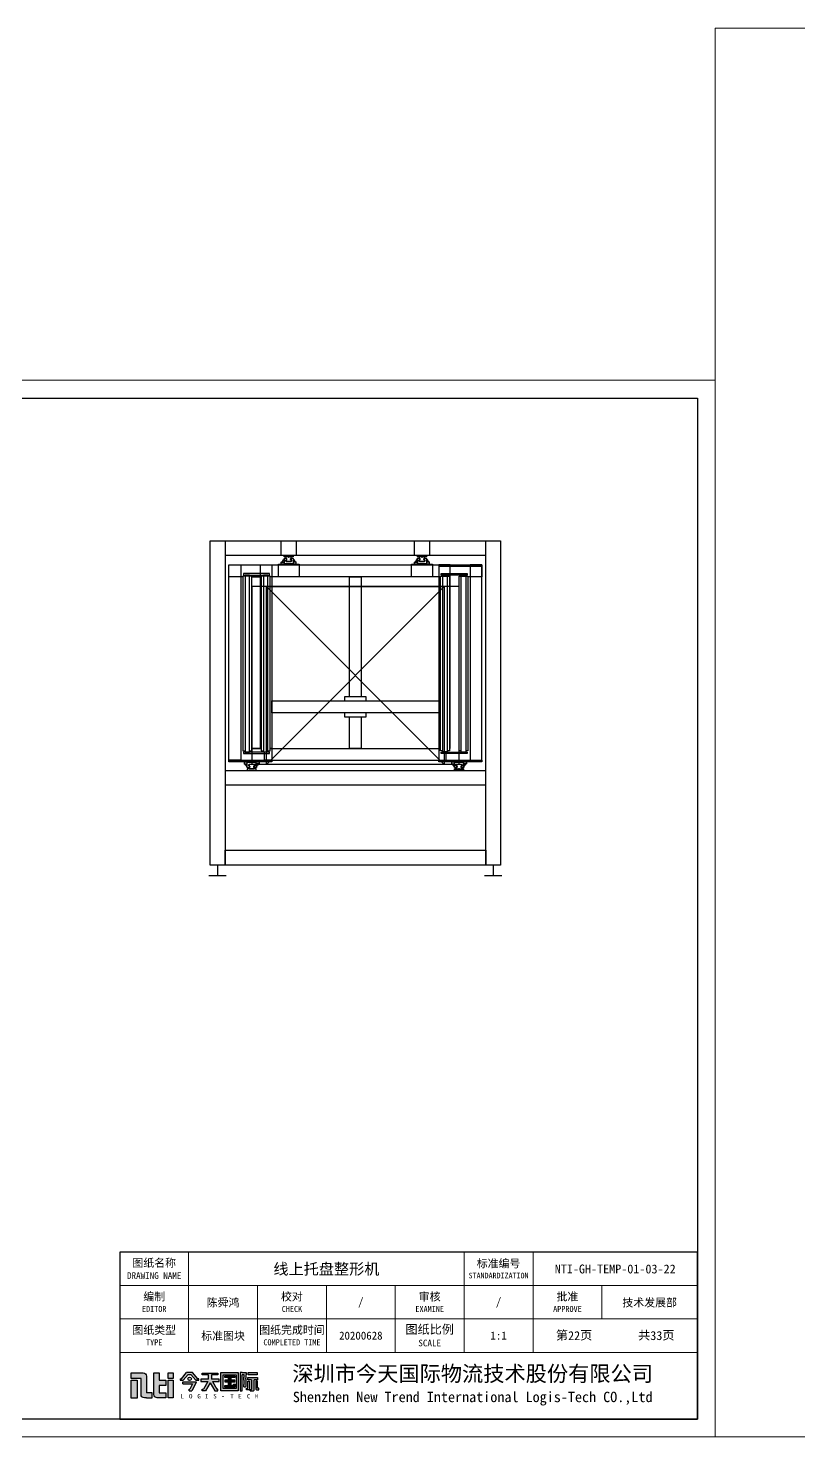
# Model space of a CAD drawing. Header units: millimetres. Extents: x 13310 to 204601, y -25828 to 2684.
# Drawn here: x 119323 to 124526, y -16324 to -6820 of the extents above; entities that cross this region are included whole.
import ezdxf
from ezdxf.enums import TextEntityAlignment as Align

# ---------------------------------------------------------------- set-up
doc = ezdxf.new("R2010")
doc.units = ezdxf.units.MM
doc.layers.add('NTI-粗实线', color=7, linetype='Continuous')
doc.layers.add('NTI-编号层', color=6, linetype='Continuous')
doc.layers.add('NTI-细实线', color=7, linetype='Continuous', lineweight=9)
doc.layers.add('NTI-输送设备', color=7, linetype='Continuous', plot=False)
doc.styles.add('标题栏', font='')
doc.styles.get('标题栏').set_extended_font_data('SimSun')

# ---------------------------------------------------------------- blocks, each defined once
blk = doc.blocks.new('图块标准图框标题栏')
h = blk.add_hatch(color=1)
h.dxf.hatch_style = 1
h.paths.add_polyline_path([(-126.08, 8.76), (-127.42, 8.76), (-127.42, 4.73), (-126.08, 4.73)])
h.paths.add_polyline_path([(-124, 9.62, 0.414214), (-124.75, 10.37), (-125.22, 10.37), (-127.41, 10.37), (-127.41, 9.11), (-125.22, 9.11), (-125.22, 5.54, 0.414214), (-124.47, 4.79), (-124, 4.79), (-122.69, 4.79), (-122.69, 5.9), (-124, 5.9)])
h.paths.add_polyline_path([(-121.17, 8.75), (-121.17, 10.37), (-122.3, 10.37), (-122.3, 5.5, 0.414214), (-121.55, 4.75), (-121.17, 4.75), (-119.6, 4.75), (-119.6, 5.89), (-121.17, 5.89), (-121.17, 7.51), (-119.6, 7.51), (-119.6, 8.75)])
h.paths.add_polyline_path([(-117.97, 8.75), (-119.09, 8.75), (-119.09, 4.75), (-117.97, 4.75)])
h.paths.add_polyline_path([(-117.97, 10.37), (-119.09, 10.37), (-119.09, 9.13), (-117.97, 9.13)])
h = blk.add_hatch(color=256)
h.dxf.hatch_style = 1
h.paths.add_polyline_path([(-113.64, 10.45), (-114.96, 10.45), (-116.14, 9.05), (-116.4, 9.05), (-116.4, 8.75), (-115.7, 8.75), (-114.6, 10.05), (-114, 10.05), (-112.9, 8.75), (-112.2, 8.75), (-112.2, 9.05), (-112.45, 9.05)])
h.paths.add_polyline_path([(-113.88, 9.05, 1), (-114.66, 9.05, 1)])
h.paths.add_polyline_path([(-112.8, 8.25), (-112.8, 8.35), (-115.8, 8.35), (-115.8, 7.95), (-113.6, 7.95), (-114.2, 6.75), (-114.4, 6.75), (-114.4, 6.35), (-113.75, 6.35)])
h.paths.add_polyline_path([(-107.63, 8.95), (-109.33, 8.95), (-109.33, 9.95), (-107.93, 9.95), (-107.93, 10.35), (-111.43, 10.35), (-111.43, 9.95), (-110.03, 9.95), (-110.03, 8.95), (-111.73, 8.95), (-111.73, 8.45), (-110.19, 8.45), (-111.19, 6.75), (-111.43, 6.75), (-111.43, 6.35), (-110.73, 6.35), (-109.68, 8.14), (-108.63, 6.35), (-107.93, 6.35), (-107.93, 6.75), (-108.16, 6.75), (-109.16, 8.45), (-107.63, 8.45)])
h.paths.add_polyline_path([(-103.33, 10.45), (-107.23, 10.45), (-107.23, 6.35), (-103.33, 6.35)])
h.paths.add_polyline_path([(-106.73, 9.95), (-103.83, 9.95), (-103.83, 6.85), (-106.73, 6.85)], flags=16)
h.paths.add_polyline_path([(-106.33, 8.75), (-105.53, 8.75), (-105.53, 9.35), (-106.33, 9.35), (-106.33, 9.65), (-104.13, 9.65), (-104.13, 9.35), (-105.03, 9.35), (-105.03, 8.75), (-104.13, 8.75), (-104.13, 8.35), (-105.03, 8.35), (-105.03, 7.55), (-104.43, 7.55), (-104.43, 7.85), (-104.13, 7.85), (-104.13, 7.55), (-104.13, 7.15), (-106.33, 7.15), (-106.33, 7.55), (-105.53, 7.55), (-105.53, 8.35), (-106.33, 8.35)], flags=0)
h.paths.add_polyline_path([(-101.57, 8.95), (-101.67, 9.05), (-101.67, 9.15), (-101.57, 9.25), (-101.57, 9.95), (-101.57, 10.45), (-102.47, 10.45), (-102.87, 10.45), (-102.87, 6.35), (-102.47, 6.35), (-102.47, 9.95), (-101.97, 9.95), (-101.97, 9.45), (-102.07, 9.45), (-102.07, 8.75), (-101.97, 8.65), (-101.97, 7.85), (-102.07, 7.75), (-102.07, 7.25), (-101.97, 7.25), (-101.82, 7.25, 0.414214), (-101.57, 7.5)])
h.paths.add_polyline_path([(-98.97, 9.35), (-101.17, 9.35), (-101.17, 8.85), (-100.37, 8.85), (-100.37, 6.65), (-100.67, 6.65), (-100.67, 6.35), (-100.37, 6.35), (-100.07, 6.35), (-100.02, 6.35, 0.414214), (-99.77, 6.6), (-99.77, 8.85), (-98.97, 8.85)])
h.paths.add_polyline_path([(-99.07, 10.45), (-101.07, 10.45), (-101.07, 9.95), (-99.07, 9.95)])
h.paths.add_polyline_path([(-100.77, 8.55), (-101.17, 8.55), (-101.17, 6.95), (-101.47, 6.95), (-101.47, 6.55), (-101.17, 6.55), (-101.02, 6.55, 0.414214), (-100.77, 6.8)])
h.paths.add_polyline_path([(-98.97, 8.55), (-99.37, 8.55), (-99.37, 6.8, 0.414214), (-99.12, 6.55), (-98.97, 6.55), (-98.67, 6.55), (-98.67, 6.95), (-98.97, 6.95)])
h = blk.add_hatch(color=256)
h.dxf.hatch_style = 1
h.paths.add_polyline_path([(-105.03, 8.75), (-105.03, 9.35), (-104.13, 9.35), (-104.13, 9.65), (-106.33, 9.65), (-106.33, 9.35), (-105.53, 9.35), (-105.53, 8.75), (-106.33, 8.75), (-106.33, 8.35), (-105.53, 8.35), (-105.53, 7.55), (-106.33, 7.55), (-106.33, 7.15), (-104.13, 7.15), (-104.13, 7.55), (-104.13, 7.85), (-104.43, 7.85), (-104.43, 7.55), (-105.03, 7.55), (-105.03, 8.35), (-104.13, 8.35), (-104.13, 8.75)])
for p, q in [((-116.14, 9.05), (-114.96, 10.45)), ((-115.7, 8.75), (-114.6, 10.05)), ((-113.64, 10.45), (-114.96, 10.45)), ((-114.6, 10.05), (-114, 10.05)), ((-114.6, 10.05), (-114, 10.05)), ((-114, 10.05), (-112.9, 8.75)), ((-112.9, 8.75), (-114, 10.05)), ((-112.45, 9.05), (-113.64, 10.45)), ((-116.4, 9.05), (-116.4, 8.75)), ((-116.4, 9.05), (-116.14, 9.05)), ((-116.4, 8.75), (-115.7, 8.75)), ((-115.8, 7.95), (-113.6, 7.95)), ((-114.4, 6.35), (-114.4, 6.75)), ((-114.4, 6.75), (-114.2, 6.75)), ((-113.6, 7.95), (-114.2, 6.75)), ((-112.8, 8.25), (-113.75, 6.35)), ((-112.9, 8.75), (-112.2, 8.75)), ((-112.2, 8.75), (-112.9, 8.75)), ((-112.2, 9.05), (-112.45, 9.05)), ((-112.2, 8.75), (-112.2, 9.05)), ((-111.43, 6.75), (-111.19, 6.75)), ((-111.43, 6.35), (-111.43, 6.75)), ((-110.73, 6.35), (-111.43, 6.35)), ((-110.19, 8.45), (-111.19, 6.75)), ((-109.68, 8.14), (-110.73, 6.35)), ((-109.68, 8.14), (-108.63, 6.35)), ((-109.16, 8.45), (-108.16, 6.75)), ((-108.63, 6.35), (-107.93, 6.35)), ((-107.93, 6.75), (-108.16, 6.75)), ((-107.93, 6.35), (-107.93, 6.75)), ((-102.07, 7.25), (-101.97, 7.25)), ((-101.57, 9.25), (-101.67, 9.15)), ((-101.67, 9.15), (-101.67, 9.05)), ((-101.57, 8.95), (-101.67, 9.05))]:
    blk.add_line(p, q)
at = {"color": 7, "linetype": 'Continuous'}
for p, q in [((-115.8, 7.95), (-115.8, 8.35)), ((-115.8, 8.35), (-112.8, 8.35)), ((-112.8, 8.35), (-112.8, 8.25)), ((-99.77, 6.6), (-99.77, 8.65))]:
    blk.add_line(p, q, dxfattribs=at)
at = {"color": 1}
for points in [[(-125.22, 9.11), (-127.41, 9.11), (-127.41, 10.37), (-125.22, 10.37)], [(-121.17, 8.75), (-119.6, 8.75), (-119.6, 7.51), (-121.17, 7.51)], [(-121.17, 7.51), (-121.17, 5.89)], [(-124, 4.79), (-122.69, 4.79), (-122.69, 5.9), (-124, 5.9)], [(-121.17, 5.89), (-119.6, 5.89), (-119.6, 4.75), (-121.17, 4.75)]]:
    blk.add_lwpolyline(points, dxfattribs=at)
for points in [[(-125.22, 10.37), (-124.75, 10.37, -0.414214), (-124, 9.62), (-124, 5.9)], [(-121.17, 4.75), (-121.55, 4.75, -0.414214), (-122.3, 5.5), (-122.3, 10.37), (-121.17, 10.37), (-121.17, 8.75)], [(-124, 4.79), (-124.47, 4.79, -0.414214), (-125.22, 5.54), (-125.22, 9.11)]]:
    blk.add_lwpolyline(points, format="xyb", dxfattribs=at)
for points in [[(-119.09, 10.37), (-117.97, 10.37), (-117.97, 9.13), (-119.09, 9.13)], [(-127.42, 8.76), (-126.08, 8.76), (-126.08, 4.73), (-127.42, 4.73)], [(-119.09, 8.75), (-117.97, 8.75), (-117.97, 4.75), (-119.09, 4.75)]]:
    blk.add_lwpolyline(points, close=True, dxfattribs=at)
for points in [[(-110.03, 9.95), (-111.43, 9.95), (-111.43, 10.35), (-107.93, 10.35), (-107.93, 9.95), (-109.33, 9.95)], [(-110.03, 8.95), (-110.03, 9.95)], [(-109.33, 9.95), (-109.33, 8.95)], [(-105.53, 9.35), (-106.33, 9.35), (-106.33, 9.65), (-104.13, 9.65), (-104.13, 9.35), (-105.03, 9.35)], [(-102.47, 10.45), (-102.87, 10.45), (-102.87, 6.35), (-102.47, 6.35), (-102.47, 9.95)], [(-102.47, 10.45), (-101.57, 10.45), (-101.57, 9.95)], [(-101.97, 9.95), (-102.47, 9.95)], [(-101.57, 9.25), (-101.57, 9.95)], [(-110.03, 8.95), (-111.73, 8.95), (-111.73, 8.45), (-110.19, 8.45)], [(-109.16, 8.45), (-107.63, 8.45), (-107.63, 8.95), (-109.33, 8.95)], [(-105.53, 8.75), (-106.33, 8.75), (-106.33, 8.35), (-105.53, 8.35)], [(-104.13, 7.55), (-104.13, 7.15), (-106.33, 7.15), (-106.33, 7.55), (-105.53, 7.55)], [(-105.53, 8.75), (-105.53, 9.35)], [(-105.53, 7.55), (-105.53, 8.35)], [(-105.03, 9.35), (-105.03, 8.75)], [(-105.03, 8.35), (-104.13, 8.35), (-104.13, 8.75), (-105.03, 8.75)], [(-105.03, 8.35), (-105.03, 7.55)], [(-105.03, 7.55), (-104.43, 7.55)], [(-104.43, 7.55), (-104.43, 7.85), (-104.13, 7.85), (-104.13, 7.55)], [(-101.17, 6.55), (-101.47, 6.55), (-101.47, 6.95), (-101.17, 6.95)], [(-100.37, 8.85), (-101.17, 8.85), (-101.17, 9.35), (-98.97, 9.35), (-98.97, 8.85), (-99.77, 8.85)], [(-100.37, 6.35), (-100.67, 6.35), (-100.67, 6.65), (-100.37, 6.65)], [(-100.37, 8.85), (-100.37, 6.65)], [(-98.97, 6.55), (-98.67, 6.55), (-98.67, 6.95), (-98.97, 6.95)]]:
    blk.add_lwpolyline(points)
for points in [[(-107.23, 10.45), (-103.33, 10.45), (-103.33, 6.35), (-107.23, 6.35)], [(-106.73, 9.95), (-103.83, 9.95), (-103.83, 6.85), (-106.73, 6.85)], [(-101.07, 10.45), (-99.07, 10.45), (-99.07, 9.95), (-101.07, 9.95)]]:
    blk.add_lwpolyline(points, close=True)
at = {"color": 7, "linetype": 'Continuous'}
for points in [[(-104.13, 9.55), (-104.13, 9.65), (-106.33, 9.65)], [(-102.07, 7.25), (-102.07, 7.75), (-101.97, 7.85), (-101.97, 8.65), (-102.07, 8.75), (-102.07, 9.45), (-101.97, 9.45), (-101.97, 9.95)], [(-114.4, 6.35), (-113.75, 6.35)], [(-100.67, 6.35), (-100.67, 6.55)], [(-100.67, 6.35), (-100.07, 6.35)], [(-100.02, 6.35), (-100.07, 6.35)]]:
    blk.add_lwpolyline(points, dxfattribs=at)
for points in [[(-101.97, 7.25), (-101.82, 7.25, 0.414214), (-101.57, 7.5), (-101.57, 8.95)], [(-101.17, 6.95), (-101.17, 8.55), (-100.77, 8.55), (-100.77, 6.8, -0.414214), (-101.02, 6.55), (-101.17, 6.55)], [(-100.37, 6.35), (-100.02, 6.35, 0.414214), (-99.77, 6.6), (-99.77, 8.85)], [(-98.97, 6.95), (-98.97, 8.55), (-99.37, 8.55), (-99.37, 6.8, 0.414214), (-99.12, 6.55), (-98.97, 6.55)]]:
    blk.add_lwpolyline(points, format="xyb")
blk.add_circle((-114.27, 9.05), 0.388, dxfattribs=at)
at = {"layer": 'NTI-粗实线'}
blk.add_lwpolyline([(-130, 0), (0, 0), (0, 37.5), (-130, 37.5)], close=True, dxfattribs=at)
at = {"layer": 'NTI-细实线'}
for p, q in [((-114.5, 37.5), (-114.5, 15)), ((-52.5, 22.5), (-52.5, 37.5)), ((-37, 22.5), (-37, 37.5)), ((0, 30), (-130, 30)), ((-99, 30), (-99, 15)), ((-83.5, 30), (-83.5, 15)), ((-68, 30), (-68, 15)), ((-21.5, 30), (-21.5, 22.5)), ((0, 22.5), (-130, 22.5)), ((-52.5, 22.5), (-52.5, 15)), ((-37, 22.5), (-37, 15)), ((0, 15), (-130, 15))]:
    blk.add_line(p, q, dxfattribs=at)
at = {"style": '标题栏'}
blk.add_attdef('图纸名称', text='', height=2.5, dxfattribs=at).set_placement((-83.5, 33.75), align=Align.MIDDLE_CENTER)
for tag, height, p in [('标准编号', 2, (-18.5, 33.75)), ('编制人员', 1.8, (-106.75, 26.25)), ('校对人员', 1.8, (-75.75, 26.25)), ('审核人员', 1.8, (-44.75, 26.25)), ('批准', 1.8, (-10.75, 26.25)), ('图纸类型', 1.8, (-106.75, 18.75)), ('图纸完成时间', 1.8, (-75.75, 18.75)), ('图纸比例', 1.8, (-44.75, 18.75)), ('N', 2, (-27.75, 18.75)), ('N', 2, (-9.25, 18.75))]:
    blk.add_attdef(tag, text='', height=height, dxfattribs=at).set_placement(p, align=Align.MIDDLE)
at = {"layer": 'NTI-细实线', "color": 7, "style": '标题栏'}
for s, p in [('L', (-116.36, 4.64)), ('O', (-114.42, 4.64)), ('G', (-112.54, 4.64)), ('I', (-110.82, 4.64)), ('S', (-108.97, 4.64)), ('-', (-107.13, 4.64)), ('T', (-105.13, 4.64)), ('E', (-103.36, 4.64)), ('C', (-101.38, 4.64)), ('H', (-99.62, 4.64))]:
    blk.add_text(s, height=1, dxfattribs=at).set_placement(p)
at = {"layer": 'NTI-细实线', "attachment_point": 5, "style": '标题栏'}
for s, insert, char_height, width in [('图纸名称\\P{\\H0.83333x;DRAWING NAME}', (-122.25, 33.75), 1.8, 15.1979), ('标准编号\\P{\\H0.7x;STANDARDIZATION}', (-44.75, 33.75), 1.8, 15.1979), ('编制\\P{\\H0.75x;EDITOR}', (-122.25, 26.25), 1.8, 14.4665), ('校对\\P{\\H0.75x;CHECK}', (-91.25, 26.25), 1.8, 14.4665), ('审核\\P{\\H0.75x;EXAMINE}', (-60.25, 26.25), 1.8, 14.4665), ('批准\\P{\\H0.75x;APPROVE}', (-29.25, 26.25), 1.8, 14.4665), ('图纸类型\\P{\\H0.75x;TYPE}', (-122.25, 18.75), 1.8, 14.4665), ('图纸完成时间\\P{\\H0.75x;COMPLETED TIME}', (-91.25, 18.75), 1.8, 17.2878), ('图纸比例\\P{\\H0.75x;SCALE}', (-60.25, 18.75), 2, 14.4665), ('第  页', (-27.75, 18.75), 2, 24.25), ('共  页', (-9.25, 18.75), 2, 24.25), ('深圳市今天国际物流技术股份有限公司\\P{\\H0.66667x;Shenzhen New Trend International Logis-Tech CO.,Ltd}', (-50.58, 7.5), 3.5, 116.0664)]:
    blk.add_mtext(s, dxfattribs=dict(at, insert=insert, char_height=char_height, width=width))
blk = doc.blocks.new('*U193')
at = {"layer": 'NTI-输送设备'}
for p, q in [((-979.9, 2259), (980.1, 2259)), ((-499.9, 2102), (-499.9, 2114)), ((-499.9, 2114), (-481.5, 2114)), ((-499.9, 2102), (-498.9, 2101)), ((-466.4, 2101), (-498.9, 2101)), ((-480.5, 2139.5), (-481.5, 2138.5)), ((-481.5, 2114), (-481.5, 2138.5)), ((-471.1, 2139.5), (-480.5, 2139.5)), ((-480.4, 2138.5), (-479.4, 2139.5)), ((-480.4, 2138.5), (-480.4, 2104.6)), ((-480.4, 2104.6), (-479.4, 2103.6)), ((-420.5, 2103.6), (-479.4, 2103.6)), ((-465.7, 2132.2), (-471.5, 2126.3)), ((-471.5, 2122.3), (-471.5, 2126.3)), ((-464.4, 2116.6), (-471.5, 2122.3)), ((-465.7, 2134.1), (-471.1, 2139.5)), ((-465.9, 2149), (-466.9, 2148)), ((-466.9, 2141.8), (-466.9, 2148)), ((-466.9, 2141.8), (-461.9, 2136.7)), ((-466.9, 2126.7), (-466.4, 2127.3)), ((-466.9, 2124.2), (-466.9, 2126.7)), ((-466.9, 2124.2), (-466.4, 2123.7)), ((-465.1, 2102.3), (-466.4, 2101)), ((-453, 2149), (-465.9, 2149)), ((-465.7, 2132.2), (-465.7, 2134.1)), ((-434.8, 2102.3), (-465.1, 2102.3)), ((-435.5, 2116.6), (-464.4, 2116.6)), ((-463.6, 2130.1), (-461.9, 2131.8)), ((-463.6, 2120.9), (-462.7, 2120)), ((-462.7, 2120), (-437.2, 2120)), ((-461.9, 2131.8), (-461.9, 2136.7)), ((-453, 2149), (-452.3, 2148.3)), ((-452.3, 2148.3), (-447.6, 2148.3)), ((-447.6, 2148.3), (-446.9, 2149)), ((-433.9, 2149), (-446.9, 2149)), ((-438, 2136.7), (-432.9, 2141.8)), ((-438, 2131.8), (-438, 2136.7)), ((-438, 2131.8), (-436.3, 2130.1)), ((-437.2, 2120), (-436.3, 2120.9)), ((-428.4, 2122.3), (-435.5, 2116.6)), ((-434.8, 2102.3), (-433.5, 2101)), ((-428.8, 2139.5), (-434.2, 2134.1)), ((-434.2, 2134.1), (-434.2, 2132.2)), ((-428.4, 2126.3), (-434.2, 2132.2)), ((-432.9, 2148), (-433.9, 2149)), ((-433.5, 2127.3), (-432.9, 2126.7)), ((-433.5, 2123.7), (-432.9, 2124.2)), ((-400.9, 2101), (-433.5, 2101)), ((-432.9, 2141.8), (-432.9, 2148)), ((-432.9, 2124.2), (-432.9, 2126.7)), ((-419.4, 2139.5), (-428.8, 2139.5)), ((-428.4, 2122.3), (-428.4, 2126.3)), ((-419.5, 2138.5), (-420.5, 2139.5)), ((-419.5, 2104.6), (-420.5, 2103.6)), ((-419.5, 2138.5), (-419.5, 2104.6)), ((-419.4, 2139.5), (-418.4, 2138.5)), ((-418.4, 2114), (-418.4, 2138.5)), ((-399.9, 2114), (-418.4, 2114)), ((-399.9, 2102), (-400.9, 2101)), ((-399.9, 2102), (-399.9, 2114)), ((400.1, 2102), (400.1, 2114)), ((400.1, 2114), (418.5, 2114)), ((400.1, 2102), (401.1, 2101)), ((433.6, 2101), (401.1, 2101)), ((419.5, 2139.5), (418.5, 2138.5)), ((418.5, 2114), (418.5, 2138.5)), ((428.9, 2139.5), (419.5, 2139.5)), ((419.6, 2138.5), (420.6, 2139.5)), ((419.6, 2138.5), (419.6, 2104.6)), ((419.6, 2104.6), (420.6, 2103.6)), ((479.5, 2103.6), (420.6, 2103.6)), ((434.3, 2132.2), (428.5, 2126.3)), ((428.5, 2122.3), (428.5, 2126.3)), ((435.6, 2116.6), (428.5, 2122.3)), ((434.3, 2134.1), (428.9, 2139.5)), ((434.1, 2149), (433.1, 2148)), ((433.1, 2141.8), (433.1, 2148)), ((433.1, 2141.8), (438.1, 2136.7)), ((433.1, 2126.7), (433.6, 2127.3)), ((433.1, 2124.2), (433.1, 2126.7)), ((433.1, 2124.2), (433.6, 2123.7)), ((434.9, 2102.3), (433.6, 2101)), ((447, 2149), (434.1, 2149)), ((434.3, 2132.2), (434.3, 2134.1)), ((465.2, 2102.3), (434.9, 2102.3)), ((464.5, 2116.6), (435.6, 2116.6)), ((436.4, 2130.1), (438.1, 2131.8)), ((436.4, 2120.9), (437.3, 2120)), ((437.3, 2120), (462.8, 2120)), ((438.1, 2131.8), (438.1, 2136.7)), ((447, 2149), (447.7, 2148.3)), ((447.7, 2148.3), (452.4, 2148.3)), ((452.4, 2148.3), (453.1, 2149)), ((466.1, 2149), (453.1, 2149)), ((462, 2136.7), (467.1, 2141.8)), ((462, 2131.8), (462, 2136.7)), ((462, 2131.8), (463.7, 2130.1)), ((462.8, 2120), (463.7, 2120.9)), ((471.6, 2122.3), (464.5, 2116.6)), ((465.2, 2102.3), (466.5, 2101)), ((471.2, 2139.5), (465.8, 2134.1)), ((465.8, 2134.1), (465.8, 2132.2)), ((471.6, 2126.3), (465.8, 2132.2)), ((467.1, 2148), (466.1, 2149)), ((466.5, 2127.3), (467.1, 2126.7)), ((466.5, 2123.7), (467.1, 2124.2)), ((499.1, 2101), (466.5, 2101)), ((467.1, 2141.8), (467.1, 2148)), ((467.1, 2124.2), (467.1, 2126.7)), ((480.6, 2139.5), (471.2, 2139.5)), ((471.6, 2122.3), (471.6, 2126.3)), ((480.5, 2138.5), (479.5, 2139.5)), ((480.5, 2104.6), (479.5, 2103.6)), ((480.5, 2138.5), (480.5, 2104.6)), ((480.6, 2139.5), (481.6, 2138.5)), ((481.6, 2114), (481.6, 2138.5)), ((500.1, 2114), (481.6, 2114)), ((500.1, 2102), (499.1, 2101)), ((500.1, 2102), (500.1, 2114)), ((-750, 766), (-749, 767)), ((-750, 766), (-750, 754)), ((-749, 767), (-716.4, 767)), ((-730.4, 763.4), (-729.4, 764.4)), ((-730.4, 729.5), (-730.4, 763.4)), ((-729.4, 764.4), (-670.5, 764.4)), ((-715.1, 765.7), (-716.4, 767)), ((-715.1, 765.7), (-684.8, 765.7)), ((-684.8, 765.7), (-683.5, 767)), ((-683.5, 767), (-651, 767)), ((-669.5, 763.4), (-670.5, 764.4)), ((-669.5, 729.5), (-669.5, 763.4)), ((-650, 766), (-651, 767)), ((-650, 766), (-650, 754)), ((-563.9, 777), (564.1, 777)), ((650, 766), (651, 767)), ((650, 766), (650, 754)), ((651, 767), (683.6, 767)), ((669.6, 763.4), (670.6, 764.4)), ((669.6, 729.5), (669.6, 763.4)), ((670.6, 764.4), (729.5, 764.4)), ((684.9, 765.7), (683.6, 767)), ((684.9, 765.7), (715.2, 765.7)), ((715.2, 765.7), (716.5, 767)), ((716.5, 767), (749, 767)), ((730.5, 763.4), (729.5, 764.4)), ((730.5, 729.5), (730.5, 763.4)), ((750, 766), (749, 767)), ((750, 766), (750, 754)), ((-750, 754), (-731.5, 754)), ((-731.5, 754), (-731.5, 729.5)), ((-730.5, 728.5), (-731.5, 729.5)), ((-730.5, 728.5), (-721.1, 728.5)), ((-730.4, 729.5), (-729.4, 728.5)), ((-721.5, 745.7), (-714.4, 751.4)), ((-721.5, 745.7), (-721.5, 741.7)), ((-721.5, 741.7), (-715.7, 735.8)), ((-721.1, 728.5), (-715.7, 733.9)), ((-716.4, 744.3), (-717, 743.8)), ((-717, 743.8), (-717, 741.3)), ((-716.4, 740.7), (-717, 741.3)), ((-711.9, 731.3), (-717, 726.2)), ((-717, 726.2), (-717, 720)), ((-717, 720), (-716, 719)), ((-716, 719), (-703, 719)), ((-715.7, 733.9), (-715.7, 735.8)), ((-714.4, 751.4), (-685.5, 751.4)), ((-712.7, 748), (-713.6, 747.1)), ((-711.9, 736.2), (-713.6, 737.9)), ((-687.2, 748), (-712.7, 748)), ((-711.9, 736.2), (-711.9, 731.3)), ((-702.3, 719.7), (-703, 719)), ((-697.6, 719.7), (-702.3, 719.7)), ((-696.9, 719), (-697.6, 719.7)), ((-696.9, 719), (-684, 719)), ((-686.3, 737.9), (-688, 736.2)), ((-688, 736.2), (-688, 731.3)), ((-683, 726.2), (-688, 731.3)), ((-686.3, 747.1), (-687.2, 748)), ((-685.5, 751.4), (-678.4, 745.7)), ((-684.2, 735.8), (-678.4, 741.7)), ((-684.2, 735.8), (-684.2, 733.9)), ((-684.2, 733.9), (-678.8, 728.5)), ((-684, 719), (-683, 720)), ((-683, 743.8), (-683.5, 744.3)), ((-683, 741.3), (-683.5, 740.7)), ((-683, 743.8), (-683, 741.3)), ((-683, 726.2), (-683, 720)), ((-678.8, 728.5), (-669.4, 728.5)), ((-678.4, 745.7), (-678.4, 741.7)), ((-669.5, 729.5), (-670.5, 728.5)), ((-669.4, 728.5), (-668.4, 729.5)), ((-668.4, 754), (-668.4, 729.5)), ((-650, 754), (-668.4, 754)), ((650, 754), (668.5, 754)), ((668.5, 754), (668.5, 729.5)), ((669.5, 728.5), (668.5, 729.5)), ((669.5, 728.5), (678.9, 728.5)), ((669.6, 729.5), (670.6, 728.5)), ((678.5, 745.7), (685.6, 751.4)), ((678.5, 745.7), (678.5, 741.7)), ((678.5, 741.7), (684.3, 735.8)), ((678.9, 728.5), (684.3, 733.9)), ((683.6, 744.3), (683, 743.8)), ((683, 743.8), (683, 741.3)), ((683.6, 740.7), (683, 741.3)), ((688.1, 731.3), (683, 726.2)), ((683, 726.2), (683, 720)), ((683, 720), (684, 719)), ((684, 719), (697, 719)), ((684.3, 733.9), (684.3, 735.8)), ((685.6, 751.4), (714.5, 751.4)), ((687.3, 748), (686.4, 747.1)), ((688.1, 736.2), (686.4, 737.9)), ((712.8, 748), (687.3, 748)), ((688.1, 736.2), (688.1, 731.3)), ((697.7, 719.7), (697, 719)), ((702.4, 719.7), (697.7, 719.7)), ((703.1, 719), (702.4, 719.7)), ((703.1, 719), (716, 719)), ((713.7, 737.9), (712, 736.2)), ((712, 736.2), (712, 731.3)), ((717, 726.2), (712, 731.3)), ((713.7, 747.1), (712.8, 748)), ((714.5, 751.4), (721.6, 745.7)), ((715.8, 735.8), (721.6, 741.7)), ((715.8, 735.8), (715.8, 733.9)), ((715.8, 733.9), (721.2, 728.5)), ((716, 719), (717, 720)), ((717, 743.8), (716.5, 744.3)), ((717, 741.3), (716.5, 740.7)), ((717, 743.8), (717, 741.3)), ((717, 726.2), (717, 720)), ((721.2, 728.5), (730.6, 728.5)), ((721.6, 745.7), (721.6, 741.7)), ((730.5, 729.5), (729.5, 728.5)), ((730.6, 728.5), (731.6, 729.5)), ((731.6, 754), (731.6, 729.5)), ((750, 754), (731.6, 754)), ((-988.4, 0), (-871.6, 0)), ((-929.9, 70), (-930, 0)), ((871.6, 0), (988.4, 0)), ((930.1, 70), (930, 0))]:
    blk.add_line(p, q, dxfattribs=at)
at = {"layer": 'NTI-输送设备', "color": 3}
for p, q in [((-599.9, 1949), (600.1, 749)), ((600.1, 1949), (-599.9, 749))]:
    blk.add_line(p, q, dxfattribs=at)
at = {"layer": 'NTI-输送设备'}
for points in [[(-979.9, 609), (-979.9, 2259), (-879.9, 2259), (-879.9, 609)], [(880.1, 609), (880.1, 2259), (980.1, 2259), (980.1, 609)], [(880.1, 2159), (-879.9, 2159)], [(-759.9, 2015), (-853.9, 2015), (-853.9, 2095), (854.1, 2095), (854.1, 2015), (760.1, 2015)], [(-634.9, 857), (-639.9, 857), (-639.9, 2095), (-563.9, 2095), (-563.9, 857), (-574.9, 857)], [(635.1, 857), (640.1, 857), (640.1, 2095), (564.1, 2095), (564.1, 857), (575.1, 857)], [(-714.9, 840), (-699.9, 840), (-699.9, 2020), (-759.9, 2020), (-759.9, 840), (-744.9, 840)], [(-634.9, 2015), (-699.9, 2015)], [(-699.9, 2015), (-634.9, 2015)], [(-589.9, 840), (-574.9, 840), (-574.9, 2020), (-634.9, 2020), (-634.9, 840), (-619.9, 840)], [(575.1, 2015), (-574.9, 2015)], [(-39.9, 1208), (-39.9, 2015), (40.1, 2015), (40.1, 1208)], [(590.1, 840), (575.1, 840), (575.1, 2020), (635.1, 2020), (635.1, 840), (620.1, 840)], [(715.1, 840), (700.1, 840), (700.1, 2020), (760.1, 2020), (760.1, 840), (745.1, 840)], [(-69.9, 1178), (-69.9, 1208), (70.1, 1208), (70.1, 1178)], [(70.1, 1098), (70.1, 1068), (-69.9, 1068), (-69.9, 1098)], [(40.1, 1068), (40.1, 857), (-39.9, 857), (-39.9, 1068)], [(-699.9, 857), (-634.9, 857)], [(-634.9, 857), (-699.9, 857)], [(-574.9, 857), (-563.9, 857), (-563.9, 777), (-613.9, 777), (-613.9, 834)], [(-574.9, 857), (-563.9, 857), (-563.9, 777), (-613.9, 777), (-613.9, 834)], [(-574.9, 857), (575.1, 857)], [(575.1, 857), (564.1, 857), (564.1, 777), (614.1, 777), (614.1, 834)], [(-979.9, 609), (-979.9, 709)], [(-879.9, 709), (880.1, 709)], [(980.1, 709), (980.1, 609)], [(-879.9, 609), (-879.9, 70), (-979.9, 70), (-979.9, 609)], [(880.1, 609), (-879.9, 609)], [(980.1, 609), (980.1, 70), (880.1, 70), (880.1, 609)]]:
    blk.add_lwpolyline(points, dxfattribs=at)
for points in [[(-499.9, 2259), (-399.9, 2259), (-399.9, 2159), (-499.9, 2159)], [(400.1, 2259), (500.1, 2259), (500.1, 2159), (400.1, 2159)], [(-853.9, 2095), (-774.2, 2095), (-774.2, 777), (-853.9, 777)], [(-519.9, 2101), (-379.9, 2101), (-379.9, 2015), (-519.9, 2015)], [(-479.9, 2159), (-419.9, 2159), (-419.9, 2149), (-479.9, 2149)], [(380.1, 2101), (520.1, 2101), (520.1, 2015), (380.1, 2015)], [(420.1, 2159), (480.1, 2159), (480.1, 2149), (420.1, 2149)], [(568.1, 2095), (850.1, 2095), (850.1, 2085), (568.1, 2085)], [(854.1, 2095), (774.3, 2095), (774.3, 777), (854.1, 777)], [(-579.9, 2037), (-754.9, 2037), (-754.9, 2027), (-579.9, 2027)], [(-714.9, 2027), (-744.9, 2027), (-744.9, 833), (-714.9, 833)], [(-589.9, 2026), (-619.9, 2026), (-619.9, 834), (-589.9, 834)], [(580.1, 2037), (755.1, 2037), (755.1, 2027), (580.1, 2027)], [(590.1, 2026), (620.1, 2026), (620.1, 834), (590.1, 834)], [(715.1, 2027), (745.1, 2027), (745.1, 833), (715.1, 833)], [(-699.9, 750), (700.1, 750), (700.1, 1950), (-699.9, 1950)], [(-563.9, 1178), (564.1, 1178), (564.1, 1098), (-563.9, 1098)], [(-853.9, 777), (-563.9, 777), (-563.9, 767), (-853.9, 767)], [(-579.9, 833), (-754.9, 833), (-754.9, 823), (-579.9, 823)], [(564.1, 777), (854.1, 777), (854.1, 767), (564.1, 767)], [(580.1, 833), (755.1, 833), (755.1, 823), (580.1, 823)], [(-669.9, 719), (-729.9, 719), (-729.9, 709), (-669.9, 709)], [(670.1, 719), (730.1, 719), (730.1, 709), (670.1, 709)], [(-879.9, 170), (880.1, 170), (880.1, 70), (-879.9, 70)]]:
    blk.add_lwpolyline(points, close=True, dxfattribs=at)
at = {"layer": 'NTI-输送设备', "color": 3}
blk.add_lwpolyline([(-599.9, 1949), (600.1, 1949), (600.1, 749), (-599.9, 749)], close=True, dxfattribs=at)
at = {"layer": 'NTI-输送设备'}
for centre, radius, start, end in [((-517.8, 2148.1), 38.5, 297.65093, 340.53049), ((-466.9, 2130.6), 3.39, 279.08559, 350.91446), ((-466.9, 2120.3), 3.39, 9.36516, 80.63481), ((-433, 2130.6), 3.39, 189.08555, 260.9145), ((-433, 2120.3), 3.39, 99.36299, 170.63479), ((-382.1, 2148.1), 38.5, 199.46951, 242.34907), ((382.2, 2148.1), 38.5, 297.65093, 340.53049), ((433.1, 2130.6), 3.39, 279.08559, 350.91446), ((433.1, 2120.3), 3.39, 9.36516, 80.63481), ((467, 2130.6), 3.39, 189.08555, 260.9145), ((467, 2120.3), 3.39, 99.36299, 170.63479), ((517.9, 2148.1), 38.5, 199.46951, 242.34907), ((-767.8, 719.9), 38.5, 19.46951, 62.34907), ((-716.9, 747.7), 3.39, 279.36299, 350.63479), ((-716.9, 737.4), 3.39, 9.08555, 80.9145), ((-683, 747.7), 3.39, 189.36516, 260.63481), ((-683, 737.4), 3.39, 99.08559, 170.91446), ((-632.1, 719.9), 38.5, 117.65093, 160.53049), ((632.2, 719.9), 38.5, 19.46951, 62.34907), ((683.1, 747.7), 3.39, 279.36299, 350.63479), ((683.1, 737.4), 3.39, 9.08555, 80.9145), ((717, 747.7), 3.39, 189.36516, 260.63481), ((717, 737.4), 3.39, 99.08559, 170.91446), ((767.9, 719.9), 38.5, 117.65093, 160.53049)]:
    blk.add_arc(centre, radius, start, end, dxfattribs=at)
for p in [(-449.9, 2149), (450.1, 2149), (-699.9, 719), (700.1, 719)]:
    blk.add_point(p, dxfattribs=at)

msp = doc.modelspace()

# ---------------------------------------------------------------- linework, layer by layer
at = {"layer": 'NTI-粗实线'}
msp.add_lwpolyline([(114481.4, -16204.4), (114481.4, -9316.4), (123841.4, -9316.4), (123841.4, -16204.4)], close=True, dxfattribs=at)
at = {"layer": 'NTI-细实线'}
for points in [[(123961.4, -16324.4), (123961.4, -6820.4), (137401.4, -6820.4), (137401.4, -16324.4)], [(113881.4, -16324.4), (113881.4, -9196.4), (123961.4, -9196.4), (123961.4, -16324.4)]]:
    msp.add_lwpolyline(points, close=True, dxfattribs=at)

# ---------------------------------------------------------------- block references
ref = msp.add_blockref('图块标准图框标题栏', (123841.4, -16204.4), dxfattribs=dict(xscale=30, yscale=30, zscale=30))
ref.add_attrib('图纸名称', '线上托盘整形机', dxfattribs={"height": 75, "style": '标题栏'}).set_placement((121336.4, -15191.9), align=Align.MIDDLE_CENTER)
ref.add_attrib('标准编号', 'NTI-GH-TEMP-01-03-22', dxfattribs={"height": 60, "style": '标题栏'}).set_placement((123286.4, -15191.9), align=Align.MIDDLE)
ref.add_attrib('图纸类型', '标准图块', dxfattribs={"height": 54, "style": '标题栏'}).set_placement((120638.9, -15641.9), align=Align.MIDDLE)
ref.add_attrib('图纸比例', '1:1', dxfattribs={"height": 54, "style": '标题栏'}).set_placement((122498.9, -15641.9), align=Align.MIDDLE)
ref.add_attrib('图纸完成时间', '20200628', dxfattribs={"height": 54, "style": '标题栏'}).set_placement((121568.9, -15641.9), align=Align.MIDDLE)
ref.add_attrib('编制人员', '陈舜鸿', dxfattribs={"height": 54, "style": '标题栏'}).set_placement((120638.9, -15416.9), align=Align.MIDDLE)
ref.add_attrib('校对人员', '/', dxfattribs={"height": 54, "style": '标题栏'}).set_placement((121568.9, -15416.9), align=Align.MIDDLE)
ref.add_attrib('审核人员', '/', dxfattribs={"height": 54, "style": '标题栏'}).set_placement((122498.9, -15416.9), align=Align.MIDDLE)
ref.add_attrib('批准', '技术发展部', dxfattribs={"height": 54, "style": '标题栏'}).set_placement((123518.9, -15416.9), align=Align.MIDDLE)
ref.add_attrib('N', '33', dxfattribs={"height": 60, "style": '标题栏'}).set_placement((123563.9, -15641.9), align=Align.MIDDLE)
ref.add_attrib('N', '22', dxfattribs={"height": 60, "style": '标题栏'}).set_placement((123008.9, -15641.9), align=Align.MIDDLE)
at = {"layer": 'NTI-编号层'}
msp.add_blockref('*U193', (121531.9, -12537.2), dxfattribs=at)

doc.saveas('drawing.dxf')
